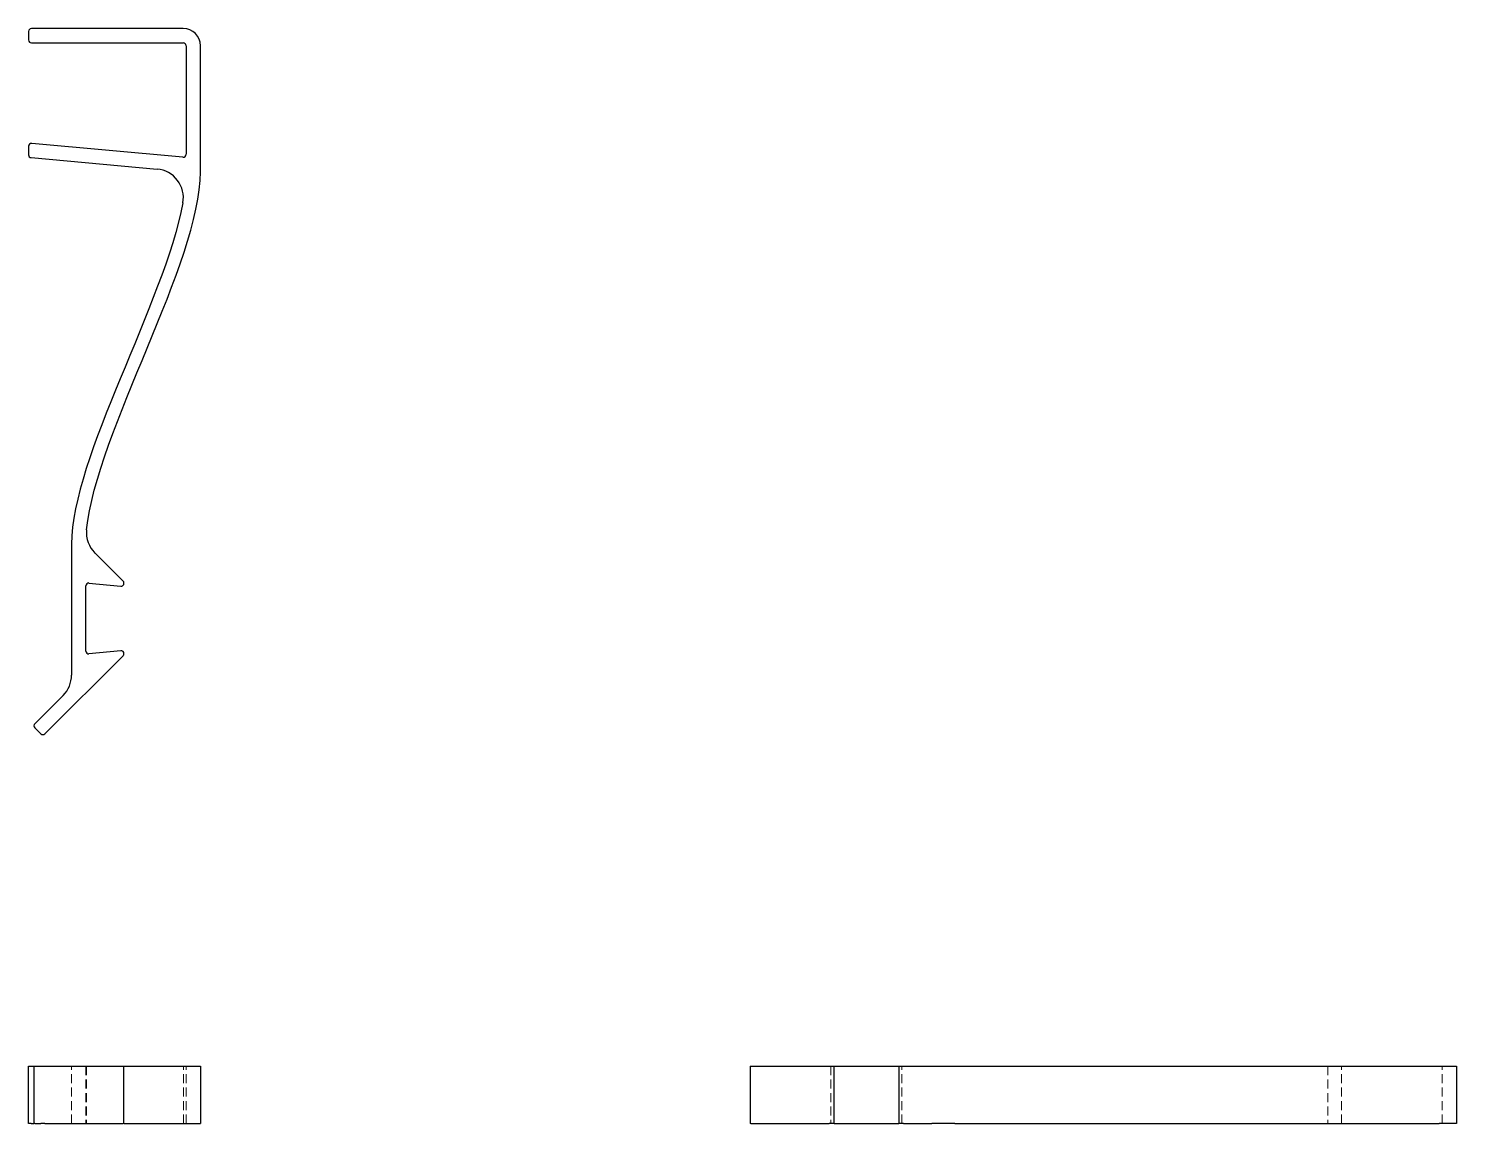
# Model space of a CAD drawing. Header units: millimetres. Extents: x 71 to 273, y 53 to 208.
import ezdxf

# ---------------------------------------------------------------- set-up
doc = ezdxf.new("R2010")
doc.units = ezdxf.units.MM
doc.linetypes.add('HIDDEN', pattern=[1.905, 1.27, -0.635])

msp = doc.modelspace()

# ---------------------------------------------------------------- linework, layer by layer
at = {"color": 7, "linetype": 'Continuous', "lineweight": 25}
for p, q in [((70.83, 207.59), (70.83, 206.38)), ((92.73, 208), (71.24, 208)), ((71.24, 205.97), (92.73, 205.97)), ((93.14, 205.57), (93.14, 190.19)), ((95.17, 187.72), (95.17, 205.57)), ((70.83, 191.33), (70.83, 190.12)), ((92.7, 189.79), (71.28, 191.74)), ((71.2, 189.72), (89.06, 188.09)), ((76.92, 135), (76.92, 116.43)), ((84.22, 129.72), (80.22, 133.73)), ((79.39, 129.48), (83.9, 129.03)), ((78.94, 119.84), (78.94, 129.08)), ((83.9, 119.89), (79.39, 119.43)), ((73.15, 108.12), (84.22, 119.19)), ((75.73, 113.57), (71.71, 109.55)), ((71.71, 108.98), (72.57, 108.12)), ((70.83, 52.94), (70.83, 61.06)), ((70.83, 61.06), (71.2, 61.06)), ((71.2, 61.06), (71.6, 61.06)), ((71.6, 61.06), (71.6, 52.94)), ((71.6, 61.06), (71.71, 61.06)), ((71.71, 61.06), (72.57, 61.06)), ((72.57, 61.06), (73.15, 61.06)), ((73.15, 61.06), (84.22, 61.06)), ((84.22, 61.06), (84.34, 61.06)), ((84.34, 52.94), (84.34, 61.06)), ((95.17, 61.06), (95.17, 52.94)), ((173, 61.06), (173, 52.94)), ((173, 61.06), (173.12, 61.06)), ((173.12, 61.06), (184.19, 61.06)), ((184.19, 61.06), (184.89, 61.06)), ((184.89, 52.94), (184.89, 61.06)), ((184.89, 61.06), (194.03, 61.06)), ((194.03, 61.06), (194.03, 52.94)), ((194.03, 61.06), (194.72, 61.06)), ((194.72, 61.06), (198.73, 61.06)), ((198.73, 61.06), (202, 61.06)), ((252.72, 61.06), (270.57, 61.06)), ((270.57, 61.06), (273, 61.06)), ((273, 61.06), (273, 52.94)), ((71.2, 52.94), (70.83, 52.94)), ((71.2, 52.94), (71.6, 52.94)), ((71.71, 52.94), (71.6, 52.94)), ((71.71, 52.94), (72.57, 52.94)), ((73.15, 52.94), (72.57, 52.94)), ((73.15, 52.94), (84.22, 52.94)), ((84.34, 52.94), (84.22, 52.94)), ((173.12, 52.94), (173, 52.94)), ((173.12, 52.94), (184.19, 52.94)), ((184.89, 52.94), (184.19, 52.94)), ((184.89, 52.94), (194.03, 52.94)), ((194.72, 52.94), (194.03, 52.94)), ((194.72, 52.94), (198.73, 52.94)), ((202, 52.94), (198.73, 52.94)), ((252.72, 52.94), (270.57, 52.94)), ((273, 52.94), (270.57, 52.94))]:
    msp.add_line(p, q, dxfattribs=at)
at = {"color": 7, "linetype": 'HIDDEN', "lineweight": 18}
for p, q in [((76.92, 52.94), (76.92, 61.06)), ((78.94, 61.06), (78.94, 52.94)), ((79.03, 61.06), (79.03, 52.94)), ((92.75, 52.94), (92.75, 61.06)), ((93.14, 52.94), (93.14, 61.06)), ((184.43, 61.06), (184.43, 52.94)), ((194.49, 52.94), (194.49, 61.06)), ((254.79, 61.06), (254.79, 52.94)), ((256.74, 52.94), (256.74, 61.06)), ((270.97, 52.94), (270.97, 61.06))]:
    msp.add_line(p, q, dxfattribs=at)
at = {"color": 7, "linetype": 'Continuous', "lineweight": 25}
for centre, radius, start, end in [((71.24, 207.59), 0.406, 90, 180), ((71.24, 206.38), 0.406, 180, 270), ((92.73, 205.57), 2.43, 0, 90), ((92.73, 205.57), 0.406, 0, 90), ((71.24, 191.33), 0.406, 84.8056, 180), ((71.24, 190.12), 0.406, 180, 264.8056), ((92.73, 190.19), 0.406, 264.8056, 0), ((88.69, 184.05), 4.06, 349.4447, 84.8056), ((83.09, 136.6), 4.06, 174.285, 225), ((79.35, 129.08), 0.406, 84.2894, 180), ((83.94, 129.44), 0.406, 264.2894, 45), ((79.35, 119.84), 0.406, 180, 275.7106), ((83.94, 119.48), 0.406, 315, 95.7106), ((72.86, 116.43), 4.06, 315, 0), ((72, 109.27), 0.406, 135, 225), ((72.86, 108.41), 0.406, 225, 315)]:
    msp.add_arc(centre, radius, start, end, dxfattribs=at)
for points in [[(79.05, 137), (80.44, 150.92), (95.17, 174.84), (95.17, 187.72)], [(92.68, 183.31), (90.05, 169.17), (76.92, 147.16), (76.92, 135)], [(202, 61.06), (215.92, 61.06), (239.84, 61.06), (252.72, 61.06)], [(202, 52.94), (215.92, 52.94), (239.84, 52.94), (252.72, 52.94)]]:
    msp.add_open_spline(points, degree=3, dxfattribs=at)
for points, knots in [([(84.39, 61.06), (84.67, 61.06), (85.56, 61.06), (87.12, 61.06), (88.85, 61.06), (90.36, 61.06), (91.62, 61.06), (92.76, 61.06), (93.66, 61.06), (94.33, 61.06), (94.79, 61.06), (95.1, 61.06), (95.14, 61.06), (95.17, 61.06)], [0, 0, 0, 0, 0.065013, 0.207734, 0.35036, 0.455541, 0.557866, 0.656191, 0.749439, 0.818513, 0.883465, 0.944005, 1, 1, 1, 1]), ([(84.39, 52.94), (84.67, 52.94), (85.55, 52.94), (87.12, 52.94), (88.85, 52.94), (90.36, 52.94), (91.62, 52.94), (92.76, 52.94), (93.66, 52.94), (94.33, 52.94), (94.79, 52.94), (95.1, 52.94), (95.14, 52.94), (95.17, 52.94)], [0, 0, 0, 0, 0.0652745, 0.2079554, 0.3505415, 0.4556928, 0.5579899, 0.6562872, 0.7495086, 0.8185639, 0.8834975, 0.9440208, 1, 1, 1, 1])]:
    msp.add_open_spline(points, degree=3, knots=knots, dxfattribs=at)

doc.saveas('drawing.dxf')
